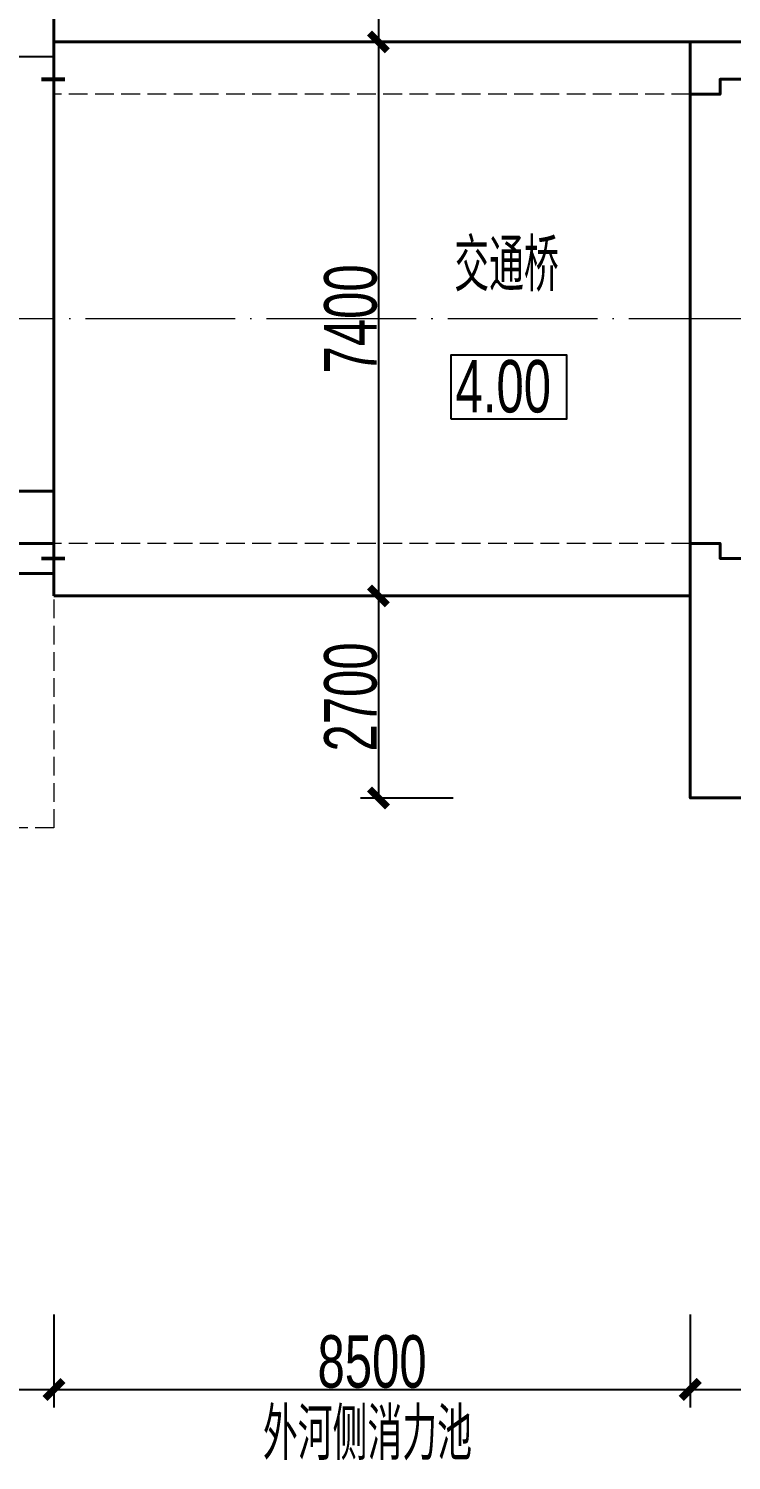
# Model space of a CAD drawing. Extents: x -51258 to 164715, y -112558 to 496610.
# Drawn here: x 60395 to 69783, y 60095 to 79220 of the extents above; entities that cross this region are included whole.
import ezdxf
from ezdxf.enums import TextEntityAlignment as Align

# ---------------------------------------------------------------- set-up
doc = ezdxf.new("R2010")
doc.units = 0
doc.header["$LTSCALE"] = 1000
doc.header["$PDMODE"] = 32
doc.header["$PDSIZE"] = 1
doc.linetypes.add('DASH', pattern=[0.35, 0.25, -0.1])
doc.linetypes.add('DOTE', pattern=[2.42, 2, -0.2, 0.02, -0.2])
doc.layers.add('PUB_TEXT', color=7, linetype='Continuous')
for name, color, linetype, lineweight in [('中心线0.15', 5, 'DOTE', 15), ('中粗线0.25', 6, 'Continuous', 25), ('结构轮廓线0.4', 1, 'Continuous', 40), ('虚线0.15', 2, 'DASH', 15)]:
    doc.layers.add(name, color=color, linetype=linetype, lineweight=lineweight)
doc.styles.add('han', font='pdatxt.shx', dxfattribs={"width": 0.7, "bigfont": 'chinese.shx'})
doc.styles.add('图中的汉字和数字', font='njsyeng.shx', dxfattribs={"width": 0.7, "bigfont": 'njsychn.shx'})
doc.dimstyles.new('1比200(加大字号)', dxfattribs={"dimtxt": 700, "dimasz": 240, "dimexe": 240, "dimexo": 30, "dimgap": 20, "dimtad": 1, "dimdec": 0, "dimdsep": 46, "dimtxsty": '图中的汉字和数字', "dimblk": 'ARCHTICK', "dimcen": 2, "dimclrd": 3, "dimclre": 3, "dimclrt": 3, "dimadec": 0, "dimazin": 0, "dimtfac": 1, "dimtdec": 0, "dimtmove": 2, "dimatfit": 3, "dimldrblk": 'ARCHTICK', "dimfxl": 1000, "dimfxlon": 1, "dimarcsym": 0})

# ---------------------------------------------------------------- blocks, each defined once
blk = doc.blocks.new('_ArchTick')
at = {"color": 0, "linetype": 'ByBlock', "const_width": 0.4}
blk.add_lwpolyline([(-0.5, -0.5), (0.5, 0.5)], dxfattribs=at)
blk = doc.blocks.new('*D560')
at = {"color": 3, "lineweight": -2, "transparency": 16777216}
for p, q in [((45733, 62042), (45733, 60802)), ((60733, 62042), (60733, 60802)), ((45733, 61042), (60733, 61042))]:
    blk.add_line(p, q, dxfattribs=at)
at = {"layer": 'Defpoints', "color": 0, "transparency": 16777216}
for p in [(45733, 73893), (60733, 73771), (60733, 61042)]:
    blk.add_point(p, dxfattribs=at)
at = {"color": 3, "lineweight": -2, "transparency": 16777216, "xscale": 240, "yscale": 240, "zscale": 240, "rotation": 180}
blk.add_blockref('_ArchTick', (45733, 61042), dxfattribs=at)
at = {"color": 3, "lineweight": -2, "transparency": 16777216, "xscale": 240, "yscale": 240, "zscale": 240}
blk.add_blockref('_ArchTick', (60733, 61042), dxfattribs=at)
at = {"color": 3, "transparency": 16777216, "insert": (53233, 61412), "char_height": 700, "attachment_point": 5, "style": 'han'}
blk.add_mtext('15000', dxfattribs=at)
blk = doc.blocks.new('*D561')
at = {"color": 3, "lineweight": -2, "transparency": 16777216}
for p, q in [((60733, 62042), (60733, 60802)), ((69233, 62042), (69233, 60802)), ((60733, 61042), (69233, 61042))]:
    blk.add_line(p, q, dxfattribs=at)
at = {"layer": 'Defpoints', "color": 0, "transparency": 16777216}
for p in [(60733, 73771), (69233, 73468), (69233, 61042)]:
    blk.add_point(p, dxfattribs=at)
at = {"color": 3, "lineweight": -2, "transparency": 16777216, "xscale": 240, "yscale": 240, "zscale": 240, "rotation": 180}
blk.add_blockref('_ArchTick', (60733, 61042), dxfattribs=at)
at = {"color": 3, "lineweight": -2, "transparency": 16777216, "xscale": 240, "yscale": 240, "zscale": 240}
blk.add_blockref('_ArchTick', (69233, 61042), dxfattribs=at)
at = {"color": 3, "transparency": 16777216, "insert": (64983, 61412), "char_height": 700, "attachment_point": 5, "style": 'han'}
blk.add_mtext('8500', dxfattribs=at)
blk = doc.blocks.new('*D562')
at = {"color": 3, "lineweight": -2, "transparency": 16777216}
for p, q in [((69233, 62042), (69233, 60802)), ((79733, 62042), (79733, 60802)), ((69233, 61042), (79733, 61042))]:
    blk.add_line(p, q, dxfattribs=at)
at = {"layer": 'Defpoints', "color": 0, "transparency": 16777216}
for p in [(69233, 73468), (79733, 73582), (79733, 61042)]:
    blk.add_point(p, dxfattribs=at)
at = {"color": 3, "lineweight": -2, "transparency": 16777216, "xscale": 240, "yscale": 240, "zscale": 240, "rotation": 180}
blk.add_blockref('_ArchTick', (69233, 61042), dxfattribs=at)
at = {"color": 3, "lineweight": -2, "transparency": 16777216, "xscale": 240, "yscale": 240, "zscale": 240}
blk.add_blockref('_ArchTick', (79733, 61042), dxfattribs=at)
at = {"color": 3, "transparency": 16777216, "insert": (74483, 61412), "char_height": 700, "attachment_point": 5, "style": 'han'}
blk.add_mtext('10500', dxfattribs=at)
blk = doc.blocks.new('*D583')
at = {"color": 3, "lineweight": -2, "transparency": 16777216}
for p, q in [((66068, 87143), (64828, 87143)), ((65068, 87143), (65068, 79043)), ((66068, 79043), (64828, 79043))]:
    blk.add_line(p, q, dxfattribs=at)
at = {"layer": 'Defpoints', "color": 0, "transparency": 16777216}
for p in [(66878, 87143), (65068, 79043), (68575, 79043)]:
    blk.add_point(p, dxfattribs=at)
at = {"color": 3, "lineweight": -2, "transparency": 16777216, "xscale": 240, "yscale": 240, "zscale": 240}
for p, rotation in [((65068, 87143), 90), ((65068, 79043), 270)]:
    blk.add_blockref('_ArchTick', p, dxfattribs=dict(at, rotation=rotation))
at = {"color": 3, "transparency": 16777216, "insert": (64698, 83093), "char_height": 700, "attachment_point": 5, "rotation": 90, "style": 'han'}
blk.add_mtext('8100', dxfattribs=at)
blk = doc.blocks.new('*D246')
at = {"color": 3, "lineweight": -2, "transparency": 16777216}
for p, q in [((66068, 79043), (64828, 79043)), ((65068, 79043), (65068, 71643)), ((66068, 71643), (64828, 71643))]:
    blk.add_line(p, q, dxfattribs=at)
at = {"layer": 'Defpoints', "color": 0, "transparency": 16777216}
for p in [(68575, 79043), (65068, 71643), (68469, 71643)]:
    blk.add_point(p, dxfattribs=at)
at = {"color": 3, "lineweight": -2, "transparency": 16777216, "xscale": 240, "yscale": 240, "zscale": 240}
for p, rotation in [((65068, 79043), 90), ((65068, 71643), 270)]:
    blk.add_blockref('_ArchTick', p, dxfattribs=dict(at, rotation=rotation))
at = {"color": 3, "transparency": 16777216, "insert": (64698, 75343), "char_height": 700, "attachment_point": 5, "rotation": 90, "style": 'han'}
blk.add_mtext('7400', dxfattribs=at)
blk = doc.blocks.new('*D584')
at = {"color": 3, "lineweight": -2, "transparency": 16777216}
for p, q in [((64068, 71643), (65308, 71643)), ((65068, 71643), (65068, 68943)), ((66068, 68943), (64828, 68943))]:
    blk.add_line(p, q, dxfattribs=at)
at = {"layer": 'Defpoints', "color": 0, "transparency": 16777216}
for p in [(61010, 71643), (65068, 68943), (69233, 68943)]:
    blk.add_point(p, dxfattribs=at)
at = {"color": 3, "lineweight": -2, "transparency": 16777216, "xscale": 240, "yscale": 240, "zscale": 240}
for p, rotation in [((65068, 71643), 90), ((65068, 68943), 270)]:
    blk.add_blockref('_ArchTick', p, dxfattribs=dict(at, rotation=rotation))
at = {"color": 3, "transparency": 16777216, "insert": (64698, 70293), "char_height": 700, "attachment_point": 5, "rotation": 90, "style": 'han'}
blk.add_mtext('2700', dxfattribs=at)

msp = doc.modelspace()

# ---------------------------------------------------------------- linework, layer by layer
at = {"layer": 'PUB_TEXT'}
msp.add_lwpolyline([(66035.3, 74007.3), (67586.6, 74007.3), (67586.6, 74858.9), (66035.3, 74858.9)], close=True, dxfattribs=at)
at = {"layer": '中心线0.15'}
msp.add_lwpolyline([(87354.3, 75343.2), (56164.8, 75343.2)], dxfattribs=at)
at = {"layer": '中粗线0.25'}
msp.add_line((60733, 78843.2), (53433, 78843.2), dxfattribs=at)
at = {"layer": '结构轮廓线0.4'}
for points in [[(60733, 79043.2), (60733, 87143.2)], [(60733, 79043.2), (79733, 79043.2)], [(60733, 79043.2), (79733, 79043.2)], [(60733, 71643.2), (60733, 79043.2)], [(69233, 71643.2), (69233, 79043.2)], [(60733, 78943.2), (60733, 78343.2)], [(69233, 78343.2), (69633, 78343.2), (69633, 78543.2), (69933, 78543.2), (69933, 78343.2)], [(60733, 71643.2), (60733, 78343.2)], [(69633, 78343.2), (69233, 78343.2)], [(69633, 72343.2), (69233, 72343.2)], [(69233, 72343.2), (69633, 72343.2), (69633, 72143.2), (69933, 72143.2), (69933, 72343.2)], [(69233, 71643.2), (60733, 71643.2)], [(79733, 71643.2), (79733, 68943.2), (69233, 68943.2), (69233, 71643.2)]]:
    msp.add_lwpolyline(points, dxfattribs=at)
at = {"layer": '结构轮廓线0.4', "const_width": 50}
for points in [[(60883, 78543.2), (60563, 78543.2)], [(60883, 72143.2), (60563, 72143.2)]]:
    msp.add_lwpolyline(points, dxfattribs=at)
at = {"layer": '结构轮廓线0.4'}
for points in [[(60733, 73043.2), (57983, 73043.2, 0.1306834), (55350.5, 72343.2, 0.1235419)], [(60733, 72343.2), (57983, 72343.2, 0.4142136), (53383, 67743.2), (53383, 67243.2)], [(60733, 71943.2), (57983, 71943.2, 0.4142136), (53783, 67743.2), (53783, 67243.2)]]:
    msp.add_lwpolyline(points, format="xyb", dxfattribs=at)
at = {"layer": '虚线0.15'}
for points in [[(69233, 78343.2), (60733, 78343.2)], [(69233, 72343.2), (60733, 72343.2)], [(60733, 71943.2), (60733, 68543.2)]]:
    msp.add_lwpolyline(points, dxfattribs=at)
msp.add_lwpolyline([(60733, 68543.2), (57983, 68543.2, 0.4142136), (57183, 67743.2), (57183, 67243.2)], format="xyb", dxfattribs=at)

# ---------------------------------------------------------------- texts
at = {"layer": 'PUB_TEXT', "style": 'han', "width": 0.7}
for s, p in [('交通桥', (66080.6, 75710.9)), ('4.00', (66098.6, 74093.3))]:
    msp.add_text(s, height=700, dxfattribs=at).set_placement(p)
msp.add_text('外河侧消力池', height=700, dxfattribs=at).set_placement((64921.4, 60098.6), align=Align.CENTER)

# ---------------------------------------------------------------- dimensions: what is measured, and where the dimension line sits
for base, p1, p2, picture, middle in [((65067.5, 79043.2), (66878.4, 87143.2), (68574.6, 79043.2), '*D583', (64697.5, 83093.2)), ((65067.5, 71643.2), (68574.6, 79043.2), (68468.6, 71643.2), '*D246', (64697.5, 75343.2)), ((65067.5, 68943.2), (61010.1, 71643.2), (69233, 68943.2), '*D584', (64697.5, 70293.2))]:
    dim = msp.add_linear_dim(base=base, p1=p1, p2=p2, angle=90, dimstyle='1比200(加大字号)', override={"dimtxsty": 'han'})
    dim.commit()
    dim.dimension.update_dxf_attribs({"geometry": picture, "text_midpoint": middle})
for base, p1, p2, picture, middle in [((60733, 61042.1), (45733, 73893.2), (60733, 73771.5), '*D560', (53233, 61412.1)), ((69233, 61042.1), (60733, 73771.5), (69233, 73468.3), '*D561', (64983, 61412.1)), ((79733, 61042.1), (69233, 73468.3), (79733, 73582), '*D562', (74483, 61412.1))]:
    dim = msp.add_linear_dim(base=base, p1=p1, p2=p2, dimstyle='1比200(加大字号)', override={"dimtxsty": 'han'})
    dim.commit()
    dim.dimension.update_dxf_attribs({"geometry": picture, "text_midpoint": middle})

doc.saveas('drawing.dxf')
